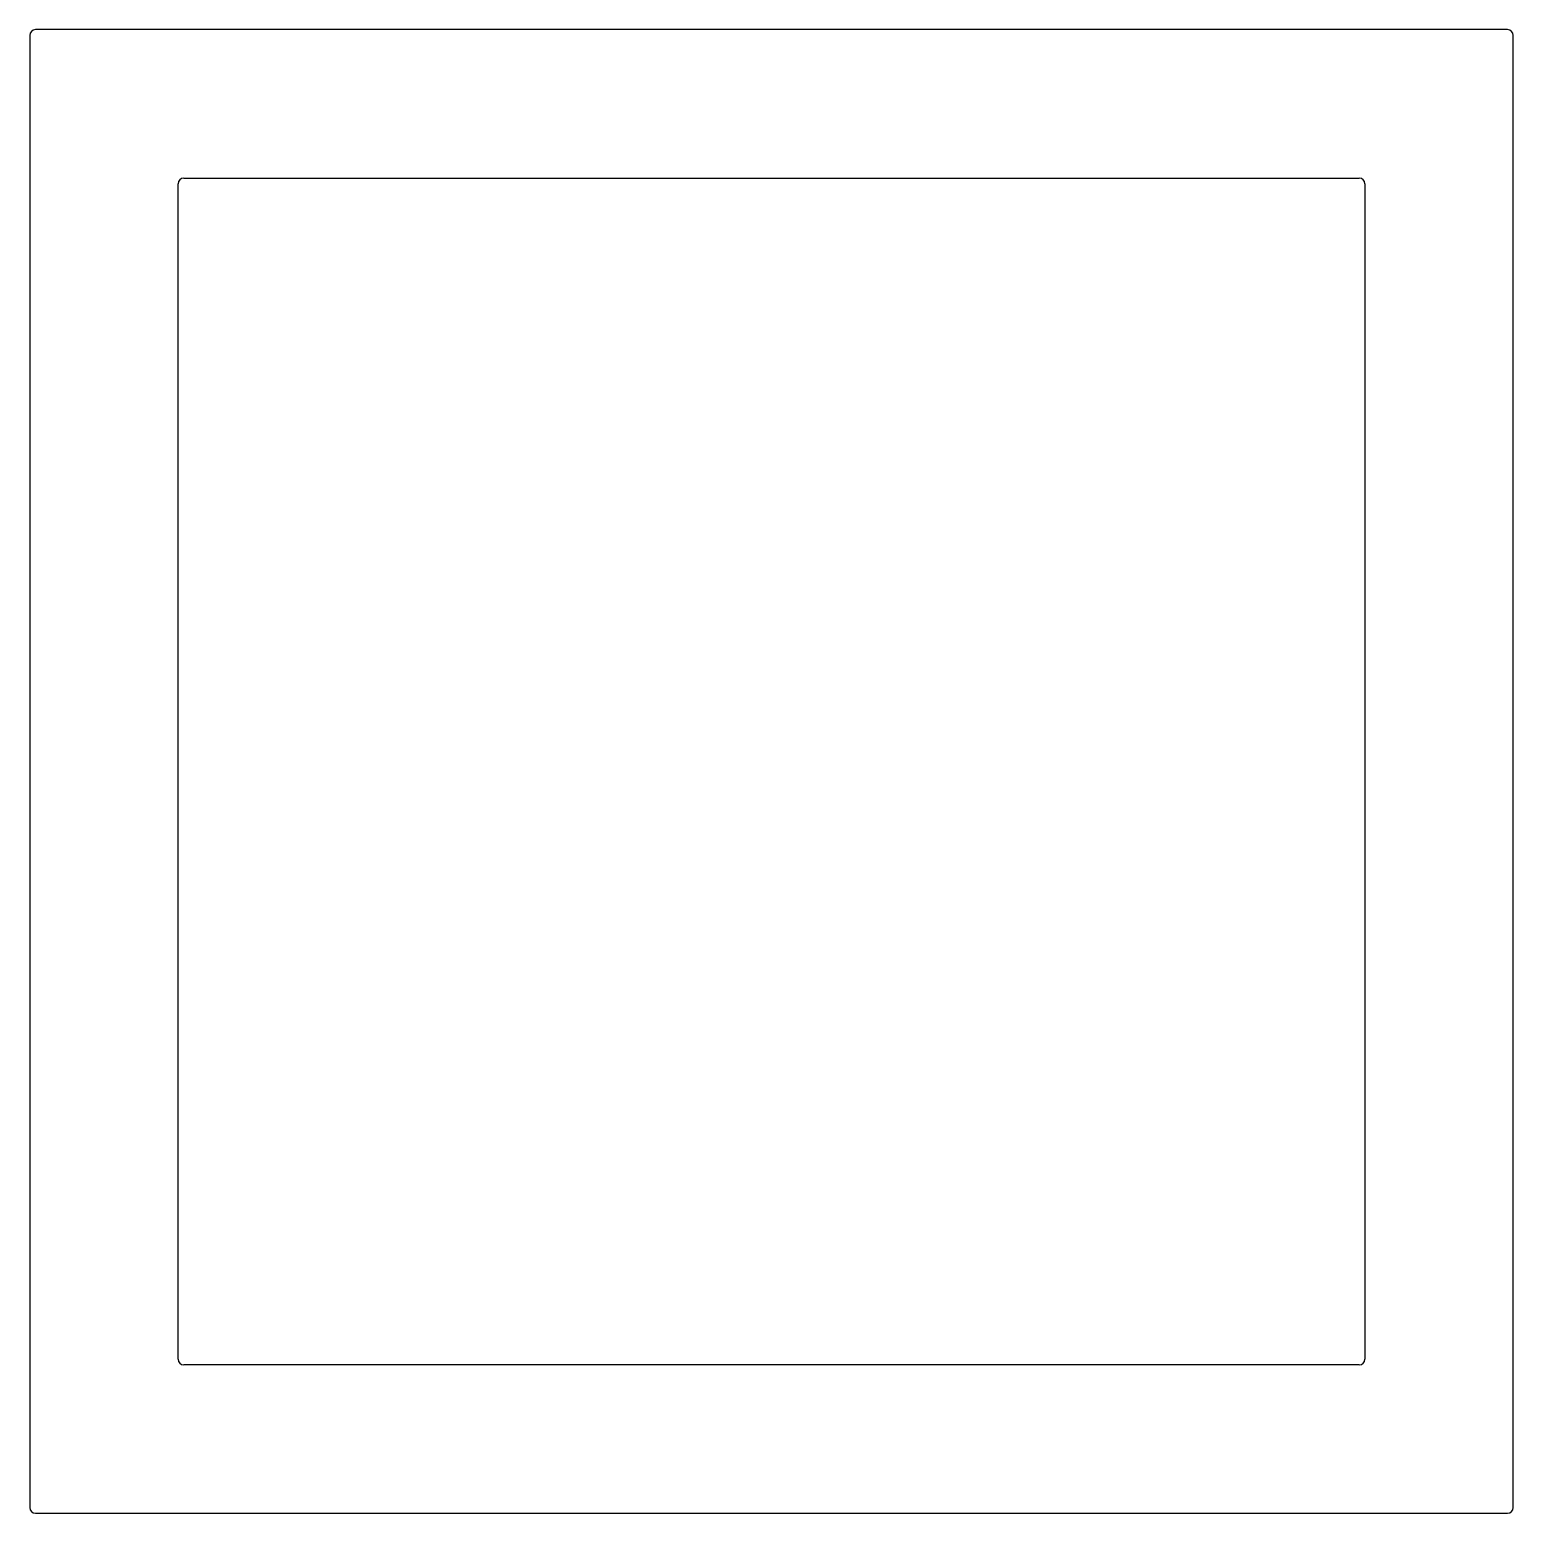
# Model space of a CAD drawing. Extents: x -31.8 to 31.8, y 27.9 to 91.4.
import ezdxf

# ---------------------------------------------------------------- set-up
doc = ezdxf.new("R2010")
doc.units = 0
doc.layers.get('0').update_dxf_attribs({"linetype": 'CONTINUOUS'})

msp = doc.modelspace()

# ---------------------------------------------------------------- linework, layer by layer
for p, q in [((31.5, 91.446), (-31.5, 91.446)), ((-31.75, 91.196), (-31.75, 28.196)), ((31.75, 28.196), (31.75, 91.196)), ((-25.15, 85.096), (25.15, 85.096)), ((-25.4, 34.546), (-25.4, 84.846)), ((25.4, 84.846), (25.4, 34.546)), ((25.15, 34.296), (-25.15, 34.296)), ((-31.5, 27.946), (31.5, 27.946))]:
    msp.add_line(p, q)
for centre, start, end in [((-31.5, 91.196), 90, 180), ((31.5, 91.196), 360, 90), ((-25.15, 84.846), 90, 180), ((25.15, 84.846), 0, 90), ((-25.15, 34.546), 180, 270), ((25.15, 34.546), 270, 0), ((-31.5, 28.196), 180, 270), ((31.5, 28.196), 270, 0)]:
    msp.add_arc(centre, 0.25, start, end)

doc.saveas('drawing.dxf')
